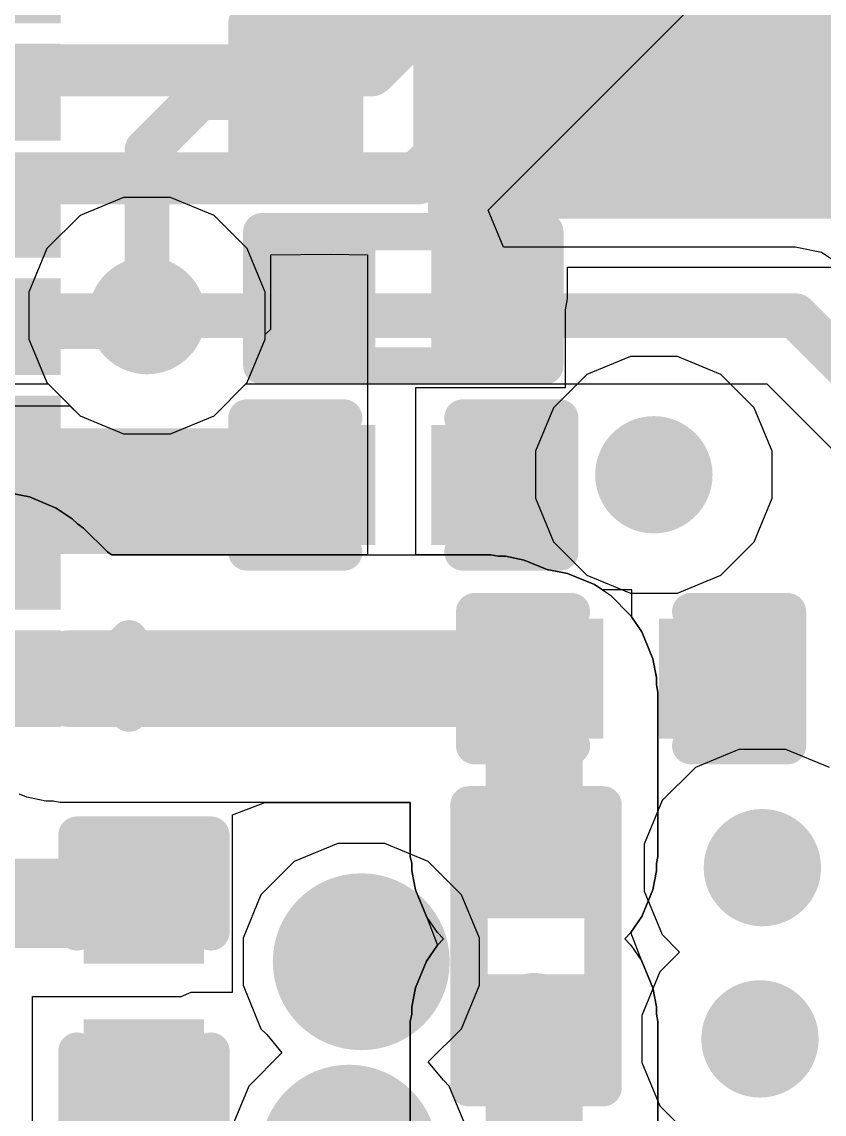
# Model space of a CAD drawing. Header units: inches. Extents: x 0 to 5429, y 0 to 5429.
# Drawn here: x 16.145 to 18.88, y 11.834 to 15.559 of the extents above; entities that cross this region are included whole.
import ezdxf

# ---------------------------------------------------------------- set-up
doc = ezdxf.new("R2010")
doc.units = ezdxf.units.IN
for name, color, linetype in [('Bottom Layer', 5, 'Continuous'), ('Bottom Solder', 6, 'Continuous'), ('Ground', 16, 'Continuous'), ('Power', 76, 'Continuous'), ('Top Layer', 1, 'Continuous'), ('Top Overlay', 2, 'Continuous'), ('Top Paste', 8, 'Continuous'), ('Top Solder', 216, 'Continuous'), ('Via Holes', 16, 'Continuous')]:
    doc.layers.add(name, color=color, linetype=linetype)

# ---------------------------------------------------------------- blocks, each defined once
blk = doc.blocks.new('56_QFN__7_7__25')
at = {"layer": 'Top Layer'}
for points in [[(-3.75, 2.71), (-3.1, 2.71), (-3.1, 2.49), (-3.75, 2.49)], [(-3.75, 2.31), (-3.1, 2.31), (-3.1, 2.09), (-3.75, 2.09)], [(-3.75, 1.91), (-3.1, 1.91), (-3.1, 1.69), (-3.75, 1.69)], [(-3.75, 1.51), (-3.1, 1.51), (-3.1, 1.29), (-3.75, 1.29)], [(-3.75, 1.11), (-3.1, 1.11), (-3.1, 0.89), (-3.75, 0.89)], [(-3.75, 0.71), (-3.1, 0.71), (-3.1, 0.49), (-3.75, 0.49)]]:
    blk.add_hatch(color=1, dxfattribs=at).paths.add_polyline_path(points)
at = {"layer": 'Top Paste'}
for points in [[(-3.75, 2.71), (-3.1, 2.71), (-3.1, 2.49), (-3.75, 2.49)], [(-3.75, 2.31), (-3.1, 2.31), (-3.1, 2.09), (-3.75, 2.09)], [(-3.75, 1.91), (-3.1, 1.91), (-3.1, 1.69), (-3.75, 1.69)], [(-3.75, 1.51), (-3.1, 1.51), (-3.1, 1.29), (-3.75, 1.29)], [(-3.75, 1.11), (-3.1, 1.11), (-3.1, 0.89), (-3.75, 0.89)], [(-3.75, 0.71), (-3.1, 0.71), (-3.1, 0.49), (-3.75, 0.49)]]:
    blk.add_hatch(color=8, dxfattribs=at).paths.add_polyline_path(points)
at = {"layer": 'Top Solder'}
for points in [[(-3.805, 2.765), (-3.045, 2.765), (-3.045, 2.435), (-3.805, 2.435)], [(-3.805, 2.365), (-3.045, 2.365), (-3.045, 2.035), (-3.805, 2.035)], [(-3.805, 1.965), (-3.045, 1.965), (-3.045, 1.635), (-3.805, 1.635)], [(-3.805, 1.565), (-3.045, 1.565), (-3.045, 1.235), (-3.805, 1.235)], [(-3.805, 1.165), (-3.045, 1.165), (-3.045, 0.835), (-3.805, 0.835)], [(-3.805, 0.765), (-3.045, 0.765), (-3.045, 0.435), (-3.805, 0.435)], [(-3.805, 0.365), (-3.045, 0.365), (-3.045, 0.035), (-3.805, 0.035)]]:
    blk.add_hatch(color=216, dxfattribs=at).paths.add_polyline_path(points)
at = {"layer": 'Top Overlay', "const_width": 0.127}
for points in [[(-4.0386, 2.7178), (-4.0386, 2.4638)], [(-3.9116, 2.5908), (-4.0386, 2.7178)], [(-3.9116, 2.5908), (-4.0386, 2.4638)]]:
    blk.add_lwpolyline(points, dxfattribs=at)
at = {"layer": 'Top Overlay', "const_width": 0.0635}
for points in [[(-4.0703, 2.7178, 1), (-4.0069, 2.7178, 1)], [(-4.0703, 2.7178, 1), (-4.0069, 2.7178, 1)], [(-3.9434, 2.5908, 1), (-3.8798, 2.5908, 1)], [(-3.9434, 2.5908, 1), (-3.8798, 2.5908, 1)], [(-4.0703, 2.4638, 1), (-4.0069, 2.4638, 1)], [(-4.0703, 2.4638, 1), (-4.0069, 2.4638, 1)]]:
    blk.add_lwpolyline(points, format="xyb", close=True, dxfattribs=at)
blk = doc.blocks.new('R___0201_40')
at = {"layer": 'Top Layer'}
for points in [[(-0.41, 0.185), (-0.14, 0.185), (-0.14, -0.185), (-0.41, -0.185)], [(0.14, 0.185), (0.41, 0.185), (0.41, -0.185), (0.14, -0.185)]]:
    blk.add_hatch(color=1, dxfattribs=at).paths.add_polyline_path(points)
at = {"layer": 'Top Paste'}
for points in [[(-0.41, 0.185), (-0.14, 0.185), (-0.14, -0.185), (-0.41, -0.185)], [(0.14, 0.185), (0.41, 0.185), (0.41, -0.185), (0.14, -0.185)]]:
    blk.add_hatch(color=8, dxfattribs=at).paths.add_polyline_path(points)
at = {"layer": 'Top Solder'}
for points in [[(-0.465, 0.24), (-0.085, 0.24), (-0.085, -0.24), (-0.465, -0.24)], [(0.085, 0.24), (0.465, 0.24), (0.465, -0.24), (0.085, -0.24)]]:
    blk.add_hatch(color=216, dxfattribs=at).paths.add_polyline_path(points)
at = {"layer": 'Top Overlay', "const_width": 0.127}
for points in [[(-0.4826, 0.254), (0.4826, 0.254)], [(-0.4826, -0.254), (-0.4826, 0.254)], [(0.4826, -0.254), (0.4826, 0.254)], [(-0.4826, -0.254), (0.4826, -0.254)]]:
    blk.add_lwpolyline(points, dxfattribs=at)
at = {"layer": 'Top Overlay', "const_width": 0.0635}
for points in [[(-0.5143, 0.254, 1), (-0.4508, 0.254, 1)], [(-0.5143, 0.254, 1), (-0.4508, 0.254, 1)], [(0.4508, 0.254, 1), (0.5143, 0.254, 1)], [(0.4508, 0.254, 1), (0.5143, 0.254, 1)], [(-0.5143, -0.254, 1), (-0.4508, -0.254, 1)], [(-0.5143, -0.254, 1), (-0.4508, -0.254, 1)], [(0.4508, -0.254, 1), (0.5143, -0.254, 1)], [(0.4508, -0.254, 1), (0.5143, -0.254, 1)]]:
    blk.add_lwpolyline(points, format="xyb", close=True, dxfattribs=at)
blk = doc.blocks.new('IND_0201_47')
at = {"layer": 'Top Layer'}
for points in [[(-0.4, 0.15), (-0.15, 0.15), (-0.15, -0.15), (-0.4, -0.15)], [(0.15, 0.15), (0.4, 0.15), (0.4, -0.15), (0.15, -0.15)]]:
    blk.add_hatch(color=1, dxfattribs=at).paths.add_polyline_path(points)
at = {"layer": 'Top Paste'}
for points in [[(-0.4, 0.15), (-0.15, 0.15), (-0.15, -0.15), (-0.4, -0.15)], [(0.15, 0.15), (0.4, 0.15), (0.4, -0.15), (0.15, -0.15)]]:
    blk.add_hatch(color=8, dxfattribs=at).paths.add_polyline_path(points)
at = {"layer": 'Top Solder'}
for points in [[(-0.455, 0.205), (-0.095, 0.205), (-0.095, -0.205), (-0.455, -0.205)], [(0.095, 0.205), (0.455, 0.205), (0.455, -0.205), (0.095, -0.205)]]:
    blk.add_hatch(color=216, dxfattribs=at).paths.add_polyline_path(points)
at = {"layer": 'Top Overlay', "const_width": 0.127}
for points in [[(-0.4826, 0.2286), (0.4826, 0.2286)], [(-0.4826, 0.2286), (-0.4826, -0.2286)], [(0.4826, 0.2286), (0.4826, -0.2286)], [(-0.4826, -0.2286), (0.4826, -0.2286)]]:
    blk.add_lwpolyline(points, dxfattribs=at)
at = {"layer": 'Top Overlay', "const_width": 0.0635}
for points in [[(-0.5143, 0.2286, 1), (-0.4508, 0.2286, 1)], [(-0.5143, 0.2286, 1), (-0.4508, 0.2286, 1)], [(0.4508, 0.2286, 1), (0.5143, 0.2286, 1)], [(0.4508, 0.2286, 1), (0.5143, 0.2286, 1)], [(-0.5143, -0.2286, 1), (-0.4508, -0.2286, 1)], [(-0.5143, -0.2286, 1), (-0.4508, -0.2286, 1)], [(0.4508, -0.2286, 1), (0.5143, -0.2286, 1)], [(0.4508, -0.2286, 1), (0.5143, -0.2286, 1)]]:
    blk.add_lwpolyline(points, format="xyb", close=True, dxfattribs=at)
blk = doc.blocks.new('IND_0201_48')
at = {"layer": 'Top Layer'}
for points in [[(-0.4, 0.15), (-0.15, 0.15), (-0.15, -0.15), (-0.4, -0.15)], [(0.15, 0.15), (0.4, 0.15), (0.4, -0.15), (0.15, -0.15)]]:
    blk.add_hatch(color=1, dxfattribs=at).paths.add_polyline_path(points)
at = {"layer": 'Top Paste'}
for points in [[(-0.4, 0.15), (-0.15, 0.15), (-0.15, -0.15), (-0.4, -0.15)], [(0.15, 0.15), (0.4, 0.15), (0.4, -0.15), (0.15, -0.15)]]:
    blk.add_hatch(color=8, dxfattribs=at).paths.add_polyline_path(points)
at = {"layer": 'Top Solder'}
for points in [[(-0.455, 0.205), (-0.095, 0.205), (-0.095, -0.205), (-0.455, -0.205)], [(0.095, 0.205), (0.455, 0.205), (0.455, -0.205), (0.095, -0.205)]]:
    blk.add_hatch(color=216, dxfattribs=at).paths.add_polyline_path(points)
at = {"layer": 'Top Overlay', "const_width": 0.127}
for points in [[(0.4826, 0.2286), (-0.4826, 0.2286)], [(-0.4826, 0.2286), (-0.4826, -0.2286)], [(0.4826, 0.2286), (0.4826, -0.2286)], [(0.4826, -0.2286), (-0.4826, -0.2286)]]:
    blk.add_lwpolyline(points, dxfattribs=at)
at = {"layer": 'Top Overlay', "const_width": 0.0635}
for points in [[(-0.5143, 0.2286, 1), (-0.4508, 0.2286, 1)], [(-0.5143, 0.2286, 1), (-0.4508, 0.2286, 1)], [(0.4508, 0.2286, 1), (0.5143, 0.2286, 1)], [(0.4508, 0.2286, 1), (0.5143, 0.2286, 1)], [(-0.5143, -0.2286, 1), (-0.4508, -0.2286, 1)], [(-0.5143, -0.2286, 1), (-0.4508, -0.2286, 1)], [(0.4508, -0.2286, 1), (0.5143, -0.2286, 1)], [(0.4508, -0.2286, 1), (0.5143, -0.2286, 1)]]:
    blk.add_lwpolyline(points, format="xyb", close=True, dxfattribs=at)
blk = doc.blocks.new('CAP_0201_68')
at = {"layer": 'Top Layer'}
for points in [[(-0.45, 0.15), (-0.15, 0.15), (-0.15, -0.15), (-0.45, -0.15)], [(0.15, 0.15), (0.45, 0.15), (0.45, -0.15), (0.15, -0.15)]]:
    blk.add_hatch(color=1, dxfattribs=at).paths.add_polyline_path(points)
at = {"layer": 'Top Paste'}
for points in [[(-0.45, 0.15), (-0.15, 0.15), (-0.15, -0.15), (-0.45, -0.15)], [(0.15, 0.15), (0.45, 0.15), (0.45, -0.15), (0.15, -0.15)]]:
    blk.add_hatch(color=8, dxfattribs=at).paths.add_polyline_path(points)
at = {"layer": 'Top Solder'}
for points in [[(-0.505, 0.205), (-0.095, 0.205), (-0.095, -0.205), (-0.505, -0.205)], [(0.095, 0.205), (0.505, 0.205), (0.505, -0.205), (0.095, -0.205)]]:
    blk.add_hatch(color=216, dxfattribs=at).paths.add_polyline_path(points)
at = {"layer": 'Top Overlay', "const_width": 0.127}
for points in [[(-0.2032, 0.2286), (-0.5334, 0.2286)], [(-0.5334, 0.2286), (-0.5334, -0.2286)], [(0.5334, 0.2286), (0.2032, 0.2286)], [(0.5334, 0.2286), (0.5334, -0.2286)], [(-0.2032, -0.2286), (-0.5334, -0.2286)], [(0.5334, -0.2286), (0.2032, -0.2286)]]:
    blk.add_lwpolyline(points, dxfattribs=at)
at = {"layer": 'Top Overlay', "const_width": 0.0635}
for points in [[(-0.5651, 0.2286, 1), (-0.5016, 0.2286, 1)], [(-0.5651, 0.2286, 1), (-0.5016, 0.2286, 1)], [(-0.2349, 0.2286, 1), (-0.1714, 0.2286, 1)], [(0.1714, 0.2286, 1), (0.2349, 0.2286, 1)], [(0.5016, 0.2286, 1), (0.5651, 0.2286, 1)], [(0.5016, 0.2286, 1), (0.5651, 0.2286, 1)], [(-0.5651, -0.2286, 1), (-0.5016, -0.2286, 1)], [(-0.5651, -0.2286, 1), (-0.5016, -0.2286, 1)], [(-0.2349, -0.2286, 1), (-0.1714, -0.2286, 1)], [(0.1714, -0.2286, 1), (0.2349, -0.2286, 1)], [(0.5016, -0.2286, 1), (0.5651, -0.2286, 1)], [(0.5016, -0.2286, 1), (0.5651, -0.2286, 1)]]:
    blk.add_lwpolyline(points, format="xyb", close=True, dxfattribs=at)
blk = doc.blocks.new('CAP_0201_70')
at = {"layer": 'Top Layer'}
for points in [[(-0.45, 0.15), (-0.15, 0.15), (-0.15, -0.15), (-0.45, -0.15)], [(0.15, 0.15), (0.45, 0.15), (0.45, -0.15), (0.15, -0.15)]]:
    blk.add_hatch(color=1, dxfattribs=at).paths.add_polyline_path(points)
at = {"layer": 'Top Paste'}
for points in [[(-0.45, 0.15), (-0.15, 0.15), (-0.15, -0.15), (-0.45, -0.15)], [(0.15, 0.15), (0.45, 0.15), (0.45, -0.15), (0.15, -0.15)]]:
    blk.add_hatch(color=8, dxfattribs=at).paths.add_polyline_path(points)
at = {"layer": 'Top Solder'}
for points in [[(-0.505, 0.205), (-0.095, 0.205), (-0.095, -0.205), (-0.505, -0.205)], [(0.095, 0.205), (0.505, 0.205), (0.505, -0.205), (0.095, -0.205)]]:
    blk.add_hatch(color=216, dxfattribs=at).paths.add_polyline_path(points)
at = {"layer": 'Top Overlay', "const_width": 0.127}
for points in [[(-0.5334, 0.2286), (-0.5334, -0.2286)], [(-0.2032, 0.2286), (-0.5334, 0.2286)], [(0.5334, 0.2286), (0.2032, 0.2286)], [(0.5334, 0.2286), (0.5334, -0.2286)], [(-0.2032, -0.2286), (-0.5334, -0.2286)], [(0.5334, -0.2286), (0.2032, -0.2286)]]:
    blk.add_lwpolyline(points, dxfattribs=at)
at = {"layer": 'Top Overlay', "const_width": 0.0635}
for points in [[(-0.5651, 0.2286, 1), (-0.5016, 0.2286, 1)], [(-0.5651, 0.2286, 1), (-0.5016, 0.2286, 1)], [(-0.2349, 0.2286, 1), (-0.1714, 0.2286, 1)], [(0.1714, 0.2286, 1), (0.2349, 0.2286, 1)], [(0.5016, 0.2286, 1), (0.5651, 0.2286, 1)], [(0.5016, 0.2286, 1), (0.5651, 0.2286, 1)], [(-0.5651, -0.2286, 1), (-0.5016, -0.2286, 1)], [(-0.5651, -0.2286, 1), (-0.5016, -0.2286, 1)], [(-0.2349, -0.2286, 1), (-0.1714, -0.2286, 1)], [(0.1714, -0.2286, 1), (0.2349, -0.2286, 1)], [(0.5016, -0.2286, 1), (0.5651, -0.2286, 1)], [(0.5016, -0.2286, 1), (0.5651, -0.2286, 1)]]:
    blk.add_lwpolyline(points, format="xyb", close=True, dxfattribs=at)
blk = doc.blocks.new('CAP_0201_74')
at = {"layer": 'Top Layer'}
for points in [[(-0.45, 0.15), (-0.15, 0.15), (-0.15, -0.15), (-0.45, -0.15)], [(0.15, 0.15), (0.45, 0.15), (0.45, -0.15), (0.15, -0.15)]]:
    blk.add_hatch(color=1, dxfattribs=at).paths.add_polyline_path(points)
at = {"layer": 'Top Paste'}
for points in [[(-0.45, 0.15), (-0.15, 0.15), (-0.15, -0.15), (-0.45, -0.15)], [(0.15, 0.15), (0.45, 0.15), (0.45, -0.15), (0.15, -0.15)]]:
    blk.add_hatch(color=8, dxfattribs=at).paths.add_polyline_path(points)
at = {"layer": 'Top Solder'}
for points in [[(-0.505, 0.205), (-0.095, 0.205), (-0.095, -0.205), (-0.505, -0.205)], [(0.095, 0.205), (0.505, 0.205), (0.505, -0.205), (0.095, -0.205)]]:
    blk.add_hatch(color=216, dxfattribs=at).paths.add_polyline_path(points)
at = {"layer": 'Top Overlay', "const_width": 0.127}
for points in [[(-0.5334, 0.2286), (-0.2032, 0.2286)], [(-0.5334, 0.2286), (-0.5334, -0.2286)], [(0.2032, 0.2286), (0.5334, 0.2286)], [(0.5334, 0.2286), (0.5334, -0.2286)], [(-0.5334, -0.2286), (-0.2032, -0.2286)], [(0.2032, -0.2286), (0.5334, -0.2286)]]:
    blk.add_lwpolyline(points, dxfattribs=at)
at = {"layer": 'Top Overlay', "const_width": 0.0635}
for points in [[(-0.5651, 0.2286, 1), (-0.5016, 0.2286, 1)], [(-0.5651, 0.2286, 1), (-0.5016, 0.2286, 1)], [(-0.2349, 0.2286, 1), (-0.1714, 0.2286, 1)], [(0.1714, 0.2286, 1), (0.2349, 0.2286, 1)], [(0.5016, 0.2286, 1), (0.5651, 0.2286, 1)], [(0.5016, 0.2286, 1), (0.5651, 0.2286, 1)], [(-0.5651, -0.2286, 1), (-0.5016, -0.2286, 1)], [(-0.5651, -0.2286, 1), (-0.5016, -0.2286, 1)], [(-0.2349, -0.2286, 1), (-0.1714, -0.2286, 1)], [(0.1714, -0.2286, 1), (0.2349, -0.2286, 1)], [(0.5016, -0.2286, 1), (0.5651, -0.2286, 1)], [(0.5016, -0.2286, 1), (0.5651, -0.2286, 1)]]:
    blk.add_lwpolyline(points, format="xyb", close=True, dxfattribs=at)

msp = doc.modelspace()

# ---------------------------------------------------------------- hatches: boundary and pattern name
at = {"layer": 'Bottom Layer'}
h = msp.add_hatch(color=5, dxfattribs=at)
edge = h.paths.add_edge_path()
edge.add_arc((16.5713, 14.5569), 0.2, 0, 360)
h = msp.add_hatch(color=5, dxfattribs=at)
edge = h.paths.add_edge_path()
edge.add_arc((18.2991, 14.0142), 0.2, 0, 360)
h = msp.add_hatch(color=5, dxfattribs=at)
edge = h.paths.add_edge_path()
edge.add_arc((18.669, 12.6746), 0.2, 0, 360)
h = msp.add_hatch(color=5, dxfattribs=at)
edge = h.paths.add_edge_path()
edge.add_arc((17.3017, 12.3537), 0.2, 0, 360)
h = msp.add_hatch(color=5, dxfattribs=at)
edge = h.paths.add_edge_path()
edge.add_arc((18.6608, 12.0906), 0.2, 0, 360)
h = msp.add_hatch(color=5, dxfattribs=at)
edge = h.paths.add_edge_path()
edge.add_arc((17.2598, 11.701), 0.2, 0, 360)
at = {"layer": 'Bottom Solder'}
h = msp.add_hatch(color=6, dxfattribs=at)
edge = h.paths.add_edge_path()
edge.add_arc((17.3017, 12.3537), 0.3016, 0, 360)
h = msp.add_hatch(color=6, dxfattribs=at)
edge = h.paths.add_edge_path()
edge.add_arc((17.2598, 11.701), 0.3016, 0, 360)
at = {"layer": 'Ground'}
h = msp.add_hatch(color=16, dxfattribs=at)
edge = h.paths.add_edge_path()
edge.add_arc((16.5713, 14.5569), 0.2, 0, 360)
h = msp.add_hatch(color=16, dxfattribs=at)
edge = h.paths.add_edge_path()
edge.add_arc((18.2991, 14.0142), 0.2, 0, 360)
h = msp.add_hatch(color=16, dxfattribs=at)
edge = h.paths.add_edge_path()
edge.add_arc((18.669, 12.6746), 0.2, 0, 360)
h = msp.add_hatch(color=16, dxfattribs=at)
edge = h.paths.add_edge_path()
edge.add_arc((17.3017, 12.3537), 0.2, 0, 360)
h = msp.add_hatch(color=16, dxfattribs=at)
edge = h.paths.add_edge_path()
edge.add_arc((18.6608, 12.0906), 0.2, 0, 360)
h = msp.add_hatch(color=16, dxfattribs=at)
edge = h.paths.add_edge_path()
edge.add_arc((17.2598, 11.701), 0.2, 0, 360)
at = {"layer": 'Power'}
h = msp.add_hatch(color=76, dxfattribs=at)
edge = h.paths.add_edge_path()
edge.add_arc((16.5713, 14.5569), 0.2, 0, 360)
h = msp.add_hatch(color=76, dxfattribs=at)
edge = h.paths.add_edge_path()
edge.add_arc((18.2991, 14.0142), 0.2, 0, 360)
h = msp.add_hatch(color=76, dxfattribs=at)
edge = h.paths.add_edge_path()
edge.add_arc((18.669, 12.6746), 0.2, 0, 360)
h = msp.add_hatch(color=76, dxfattribs=at)
edge = h.paths.add_edge_path()
edge.add_arc((17.3017, 12.3537), 0.2, 0, 360)
h = msp.add_hatch(color=76, dxfattribs=at)
edge = h.paths.add_edge_path()
edge.add_arc((18.6608, 12.0906), 0.2, 0, 360)
h = msp.add_hatch(color=76, dxfattribs=at)
edge = h.paths.add_edge_path()
edge.add_arc((17.2598, 11.701), 0.2, 0, 360)
at = {"layer": 'Top Layer'}
for points in [[(17.5289, 14.8872), (19.6432, 14.8872), (19.6432, 15.9592), (17.5289, 15.9592)], [(15.547, 13.7442), (17.145, 13.7442), (17.145, 14.1728), (15.547, 14.1728)], [(15.7617, 13.1734), (16.4268, 13.1734), (16.4268, 13.4703), (15.7617, 13.4703)], [(15.4988, 12.4005), (16.6879, 12.4005), (16.6879, 12.705), (15.4988, 12.705)]]:
    msp.add_hatch(color=1, dxfattribs=at).paths.add_polyline_path(points)
h = msp.add_hatch(color=1, dxfattribs=at)
edge = h.paths.add_edge_path()
edge.add_arc((16.5713, 14.5569), 0.2, 0, 360)
h = msp.add_hatch(color=1, dxfattribs=at)
edge = h.paths.add_edge_path()
edge.add_arc((18.2991, 14.0142), 0.2, 0, 360)
h = msp.add_hatch(color=1, dxfattribs=at)
edge = h.paths.add_edge_path()
edge.add_arc((18.669, 12.6746), 0.2, 0, 360)
h = msp.add_hatch(color=1, dxfattribs=at)
edge = h.paths.add_edge_path()
edge.add_arc((17.3017, 12.3537), 0.2, 0, 360)
h = msp.add_hatch(color=1, dxfattribs=at)
edge = h.paths.add_edge_path()
edge.add_arc((18.6608, 12.0906), 0.2, 0, 360)
h = msp.add_hatch(color=1, dxfattribs=at)
edge = h.paths.add_edge_path()
edge.add_arc((17.2598, 11.701), 0.2, 0, 360)
at = {"layer": 'Top Solder'}
h = msp.add_hatch(color=216, dxfattribs=at)
edge = h.paths.add_edge_path()
edge.add_arc((17.3017, 12.3537), 0.3016, 0, 360)
h = msp.add_hatch(color=216, dxfattribs=at)
edge = h.paths.add_edge_path()
edge.add_arc((17.2598, 11.701), 0.3016, 0, 360)
at = {"layer": 'Via Holes'}
h = msp.add_hatch(color=7, dxfattribs=at)
edge = h.paths.add_edge_path()
edge.add_arc((16.5713, 14.5569), 0.1, 0, 360)
h = msp.add_hatch(color=7, dxfattribs=at)
edge = h.paths.add_edge_path()
edge.add_arc((18.2991, 14.0142), 0.1, 0, 360)
h = msp.add_hatch(color=7, dxfattribs=at)
edge = h.paths.add_edge_path()
edge.add_arc((18.669, 12.6746), 0.1, 0, 360)
h = msp.add_hatch(color=7, dxfattribs=at)
edge = h.paths.add_edge_path()
edge.add_arc((17.3017, 12.3537), 0.1, 0, 360)
h = msp.add_hatch(color=7, dxfattribs=at)
edge = h.paths.add_edge_path()
edge.add_arc((18.6608, 12.0906), 0.1, 0, 360)

# ---------------------------------------------------------------- linework, layer by layer
at = {"layer": 'Bottom Layer'}
for p, q in [((17.7343, 14.917), (18.8597, 16.0424)), ((17.7869, 14.79), (17.7343, 14.917)), ((18.7808, 14.79), (17.7869, 14.79)), ((18.87, 14.7723), (18.7808, 14.79)), ((18.9456, 14.7217), (18.87, 14.7723)), ((15.9433, 14.3239), (16.2341, 14.3239)), ((16.2341, 14.3239), (16.3429, 14.2151)), ((16.7997, 14.2151), (16.9084, 14.3239)), ((16.9084, 14.3239), (18.6842, 14.3239)), ((18.6842, 14.3239), (19.366, 13.6421)), ((16.3429, 14.2151), (16.4911, 14.1537)), ((16.6515, 14.1537), (16.7997, 14.2151)), ((16.4911, 14.1537), (16.6515, 14.1537))]:
    msp.add_line(p, q, dxfattribs=at)
for points, const_width in [([(17.3334, 15.3931), (19.3979, 17.4576)], 0.1778), ([(17.4944, 15.0251), (19.7783, 17.3089)], 0.1778), ([(14.3019, 15.3931), (17.3334, 15.3931)], 0.1778), ([(14.6848, 15.0251), (17.4944, 15.0251)], 0.1778), ([(15.8467, 14.5569), (16.5713, 14.5569)], 0.1524), ([(16.5713, 14.5569), (18.7808, 14.5569)], 0.1524), ([(18.7808, 14.5569), (19.7692, 13.5685)], 0.1524)]:
    msp.add_lwpolyline(points, dxfattribs=dict(at, const_width=const_width))
for points, const_width in [([(17.2889, 15.3931, 1), (17.3778, 15.3931, 1)], 0.0889), ([(17.2889, 15.3931, 1), (17.3778, 15.3931, 1)], 0.0889), ([(17.45, 15.0251, 1), (17.5389, 15.0251, 1)], 0.0889), ([(17.45, 15.0251, 1), (17.5389, 15.0251, 1)], 0.0889), ([(16.5332, 14.5569, 1), (16.6094, 14.5569, 1)], 0.0762), ([(16.5332, 14.5569, 1), (16.6094, 14.5569, 1)], 0.0762), ([(18.7427, 14.5569, 1), (18.8189, 14.5569, 1)], 0.0762), ([(18.7427, 14.5569, 1), (18.8189, 14.5569, 1)], 0.0762)]:
    msp.add_lwpolyline(points, format="xyb", close=True, dxfattribs=dict(at, const_width=const_width))
at = {"layer": 'Ground'}
for p, q in [((16.4911, 14.9601), (16.3429, 14.8987)), ((16.6515, 14.9601), (16.4911, 14.9601)), ((16.7997, 14.8987), (16.6515, 14.9601)), ((16.3429, 14.8987), (16.2295, 14.7853)), ((16.9131, 14.7853), (16.7997, 14.8987)), ((16.2295, 14.7853), (16.1681, 14.6371)), ((16.9745, 14.6371), (16.9131, 14.7853)), ((16.1681, 14.6371), (16.1681, 14.4767)), ((16.9745, 14.4767), (16.9745, 14.6371)), ((16.1681, 14.4767), (16.2295, 14.3285)), ((16.9131, 14.3285), (16.9745, 14.4767)), ((16.2295, 14.3285), (16.3429, 14.2151)), ((16.7997, 14.2151), (16.9131, 14.3285)), ((16.3429, 14.2151), (16.4911, 14.1537)), ((16.6515, 14.1537), (16.7997, 14.2151)), ((16.4911, 14.1537), (16.6515, 14.1537))]:
    msp.add_line(p, q, dxfattribs=at)
at = {"layer": 'Power'}
for p, q in [((16.4911, 14.9601), (16.3429, 14.8987)), ((16.6515, 14.9601), (16.4911, 14.9601)), ((16.7997, 14.8987), (16.6515, 14.9601)), ((16.3429, 14.8987), (16.2295, 14.7853)), ((16.9131, 14.7853), (16.7997, 14.8987)), ((16.2295, 14.7853), (16.1681, 14.6371)), ((16.9745, 14.6371), (16.9131, 14.7853)), ((16.1681, 14.6371), (16.1681, 14.4767)), ((16.9745, 14.4767), (16.9745, 14.6371)), ((16.1681, 14.4767), (16.2295, 14.3285)), ((16.9131, 14.3285), (16.9745, 14.4767)), ((18.2189, 14.4174), (18.0707, 14.356)), ((18.3793, 14.4174), (18.2189, 14.4174)), ((18.5275, 14.356), (18.3793, 14.4174)), ((18.0707, 14.356), (17.9573, 14.2426)), ((18.6409, 14.2426), (18.5275, 14.356)), ((16.2295, 14.3285), (16.3429, 14.2151)), ((16.7997, 14.2151), (16.9131, 14.3285)), ((17.9573, 14.2426), (17.8959, 14.0944)), ((18.7023, 14.0944), (18.6409, 14.2426)), ((16.3429, 14.2151), (16.4911, 14.1537)), ((16.6515, 14.1537), (16.7997, 14.2151)), ((16.4911, 14.1537), (16.6515, 14.1537)), ((17.8959, 14.0944), (17.8959, 13.934)), ((18.7023, 13.934), (18.7023, 14.0944)), ((17.8959, 13.934), (17.9573, 13.7858)), ((18.6409, 13.7858), (18.7023, 13.934)), ((17.9573, 13.7858), (18.0707, 13.6724)), ((18.5275, 13.6724), (18.6409, 13.7858)), ((18.0707, 13.6724), (18.2189, 13.611)), ((18.3793, 13.611), (18.5275, 13.6724)), ((18.2189, 13.611), (18.3793, 13.611)), ((18.5888, 13.0778), (18.4406, 13.0164)), ((18.7492, 13.0778), (18.5888, 13.0778)), ((18.8974, 13.0164), (18.7492, 13.0778)), ((18.4406, 13.0164), (18.3272, 12.903)), ((18.3272, 12.903), (18.2658, 12.7548)), ((17.2215, 12.7569), (17.0733, 12.6955)), ((17.3819, 12.7569), (17.2215, 12.7569)), ((17.5301, 12.6955), (17.3819, 12.7569)), ((18.2658, 12.7548), (18.2658, 12.5944)), ((17.0733, 12.6955), (16.9598, 12.5821)), ((17.6435, 12.5821), (17.5301, 12.6955)), ((18.2658, 12.5944), (18.3272, 12.4462)), ((16.9598, 12.5821), (16.8985, 12.4339)), ((17.7049, 12.4339), (17.6435, 12.5821)), ((18.3272, 12.4462), (18.3867, 12.3867)), ((16.8985, 12.4339), (16.8985, 12.2735)), ((17.7049, 12.2735), (17.7049, 12.4339)), ((18.3867, 12.3867), (18.319, 12.319)), ((18.319, 12.319), (18.2576, 12.1708)), ((16.8985, 12.2735), (16.9598, 12.1253)), ((17.6435, 12.1253), (17.7049, 12.2735)), ((18.2576, 12.1708), (18.2576, 12.0104)), ((16.9598, 12.1253), (16.9798, 12.1054)), ((16.9798, 12.1054), (17.0314, 12.0428)), ((17.5301, 12.0119), (17.6435, 12.1253)), ((17.0314, 12.0428), (16.918, 11.9294)), ((17.5817, 11.9494), (17.5301, 12.0119)), ((18.2576, 12.0104), (18.319, 11.8622)), ((16.918, 11.9294), (16.8566, 11.7812)), ((17.6016, 11.9294), (17.5817, 11.9494)), ((17.663, 11.7812), (17.6016, 11.9294)), ((18.319, 11.8622), (18.4324, 11.7488))]:
    msp.add_line(p, q, dxfattribs=at)
at = {"layer": 'Top Layer'}
for p, q in [((16.9929, 14.7647), (17.1966, 14.766)), ((16.9929, 14.5109), (16.9929, 14.7647)), ((17.1966, 14.766), (17.3228, 14.7647)), ((17.3228, 14.7647), (17.3228, 14.6398)), ((18.0049, 14.6144), (18.0049, 14.7222)), ((18.0049, 14.7222), (19.6432, 14.7222)), ((17.3228, 14.6398), (17.3228, 13.7411)), ((17.9974, 14.5768), (18.0049, 14.6144)), ((17.9974, 14.312), (17.9974, 14.5768)), ((16.9745, 14.4925), (16.9929, 14.5109)), ((16.9745, 14.4767), (16.9745, 14.4925)), ((16.9131, 14.3285), (16.9745, 14.4767)), ((16.7997, 14.2151), (16.9131, 14.3285)), ((17.4878, 13.7411), (17.4878, 14.312)), ((17.4878, 14.312), (17.9974, 14.312)), ((15.547, 14.2494), (16.3086, 14.2494)), ((16.3086, 14.2494), (16.3429, 14.2151)), ((16.3429, 14.2151), (16.4911, 14.1537)), ((16.6515, 14.1537), (16.7997, 14.2151)), ((16.4911, 14.1537), (16.6515, 14.1537)), ((16.1058, 13.9514), (16.1702, 13.9385)), ((16.1702, 13.9385), (16.1058, 13.9514)), ((16.1702, 13.9385), (16.1702, 13.9385)), ((16.1702, 13.9385), (16.1702, 13.9385)), ((16.1702, 13.9385), (16.1702, 13.9385)), ((16.1702, 13.9385), (16.2617, 13.9006)), ((16.2617, 13.9006), (16.1702, 13.9385)), ((16.1702, 13.9385), (16.1702, 13.9385)), ((16.1702, 13.9385), (16.1702, 13.9385)), ((16.1702, 13.9385), (16.1702, 13.9385)), ((16.2617, 13.9006), (16.2617, 13.9006)), ((16.2617, 13.9006), (16.3163, 13.8642)), ((16.3163, 13.8642), (16.2617, 13.9006)), ((16.2617, 13.9006), (16.2617, 13.9006)), ((16.3163, 13.8642), (16.334, 13.8465)), ((16.334, 13.8465), (16.3163, 13.8642)), ((16.334, 13.8465), (16.3548, 13.8326)), ((16.3548, 13.8326), (16.334, 13.8465)), ((16.3548, 13.8326), (16.4361, 13.7513)), ((16.4361, 13.7513), (16.3548, 13.8326)), ((16.4361, 13.7513), (16.4487, 13.7429)), ((16.4487, 13.7429), (16.4361, 13.7513)), ((16.4487, 13.7429), (16.4504, 13.7411)), ((16.4504, 13.7411), (16.4487, 13.7429)), ((16.4504, 13.7411), (17.7436, 13.7411)), ((17.3228, 13.7411), (16.4504, 13.7411)), ((17.7436, 13.7411), (17.4878, 13.7411)), ((17.7436, 13.7411), (17.7681, 13.7363)), ((17.7681, 13.7363), (17.7436, 13.7411)), ((17.7681, 13.7363), (17.7931, 13.7363)), ((17.7931, 13.7363), (17.7681, 13.7363)), ((17.7931, 13.7363), (17.8575, 13.7234)), ((17.8575, 13.7234), (17.7931, 13.7363)), ((17.8575, 13.7234), (17.8575, 13.7234)), ((17.8575, 13.7234), (17.8575, 13.7234)), ((17.8575, 13.7234), (17.8575, 13.7234)), ((17.8575, 13.7234), (17.9372, 13.6904)), ((17.9372, 13.6904), (17.8575, 13.7234)), ((17.9372, 13.6904), (17.9405, 13.6904)), ((17.9405, 13.6904), (17.9372, 13.6904)), ((17.9405, 13.6904), (18.005, 13.6776)), ((18.005, 13.6776), (17.9405, 13.6904)), ((18.005, 13.6776), (18.0965, 13.6397)), ((18.0965, 13.6397), (18.005, 13.6776)), ((18.0965, 13.6397), (18.1511, 13.6032)), ((18.1239, 13.6214), (18.0965, 13.6397)), ((18.2238, 13.6214), (18.1239, 13.6214)), ((18.1511, 13.6032), (18.1511, 13.6032)), ((18.1511, 13.6032), (18.1511, 13.6032)), ((18.1511, 13.6032), (18.2211, 13.5332)), ((18.2238, 13.5291), (18.2238, 13.6214)), ((18.2211, 13.5332), (18.2211, 13.5332)), ((18.2211, 13.5332), (18.2576, 13.4786)), ((18.2576, 13.4786), (18.2238, 13.5291)), ((18.2576, 13.4786), (18.2576, 13.4786)), ((18.2576, 13.4786), (18.2955, 13.3871)), ((18.2955, 13.3871), (18.2576, 13.4786)), ((18.2576, 13.4786), (18.2576, 13.4786)), ((18.2955, 13.3871), (18.3083, 13.3227)), ((18.3083, 13.3227), (18.2955, 13.3871)), ((18.3083, 13.3227), (18.3083, 13.2977)), ((18.3083, 13.2977), (18.3083, 13.3227)), ((18.3083, 13.2977), (18.3132, 13.2732)), ((18.3132, 13.2732), (18.3083, 13.2977)), ((18.3132, 13.2732), (18.3132, 12.7131)), ((18.3132, 12.7131), (18.3132, 13.2732)), ((16.1616, 12.9146), (16.1368, 12.9249)), ((16.1617, 12.9146), (16.1616, 12.9146)), ((16.1616, 12.9146), (16.1616, 12.9146)), ((16.2261, 12.9017), (16.1617, 12.9146)), ((16.2511, 12.9017), (16.2261, 12.9017)), ((16.2756, 12.8969), (16.2511, 12.9017)), ((17.4689, 12.8969), (16.2756, 12.8969)), ((16.8632, 12.8546), (16.9727, 12.8969)), ((16.9727, 12.8969), (17.4689, 12.8969)), ((17.4689, 12.7131), (17.4689, 12.8969)), ((17.4689, 12.8969), (17.4689, 12.7131)), ((16.8632, 12.2498), (16.8632, 12.8546)), ((17.4738, 12.6885), (17.4689, 12.7131)), ((17.4689, 12.7131), (17.4738, 12.6885)), ((18.3132, 12.7131), (18.3083, 12.6885)), ((18.3083, 12.6885), (18.3132, 12.7131)), ((17.4738, 12.6635), (17.4738, 12.6885)), ((17.4738, 12.6885), (17.4738, 12.6635)), ((18.3083, 12.6885), (18.3083, 12.6635)), ((18.3083, 12.6635), (18.3083, 12.6885)), ((17.4866, 12.5991), (17.4738, 12.6635)), ((17.4738, 12.6635), (17.4866, 12.5991)), ((18.3083, 12.6635), (18.2955, 12.5991)), ((18.2955, 12.5991), (18.3083, 12.6635)), ((17.5245, 12.5076), (17.4866, 12.5991)), ((17.4866, 12.5991), (17.5245, 12.5076)), ((18.2955, 12.5991), (18.2576, 12.5076)), ((18.2576, 12.5076), (18.2955, 12.5991)), ((17.561, 12.453), (17.5245, 12.5076)), ((17.5245, 12.5076), (17.5245, 12.5076)), ((17.5245, 12.5076), (17.561, 12.4104)), ((18.2576, 12.5076), (18.2211, 12.453)), ((18.2211, 12.453), (18.2576, 12.5076)), ((17.5823, 12.4317), (17.561, 12.453)), ((17.561, 12.453), (17.561, 12.453)), ((17.561, 12.453), (17.561, 12.453)), ((18.2211, 12.453), (18.1998, 12.4317)), ((18.2211, 12.453), (18.2211, 12.453)), ((18.2211, 12.453), (18.2211, 12.453)), ((18.2576, 12.3558), (18.2211, 12.453)), ((17.5245, 12.3558), (17.561, 12.4104)), ((17.561, 12.4104), (17.5245, 12.3558)), ((17.561, 12.4104), (17.5823, 12.4317)), ((17.561, 12.4104), (17.561, 12.4104)), ((17.561, 12.4104), (17.561, 12.4104)), ((18.1998, 12.4317), (18.2211, 12.4104)), ((18.2211, 12.4104), (18.2211, 12.4104)), ((18.2211, 12.4104), (18.2576, 12.3558)), ((17.4866, 12.2643), (17.5245, 12.3558)), ((17.5245, 12.3558), (17.4866, 12.2643)), ((18.2576, 12.3558), (18.2576, 12.3558)), ((18.2576, 12.3558), (18.2955, 12.2643)), ((18.2955, 12.2643), (18.2576, 12.3558)), ((17.4738, 12.1998), (17.4866, 12.2643)), ((17.4866, 12.2643), (17.4738, 12.1998)), ((18.2955, 12.2643), (18.3083, 12.1998)), ((18.3083, 12.1998), (18.2955, 12.2643)), ((16.1807, 11.7065), (16.1807, 12.2356)), ((16.1807, 12.2356), (16.6879, 12.2356)), ((16.6879, 12.2356), (16.7222, 12.2498)), ((16.7222, 12.2498), (16.8632, 12.2498)), ((17.4738, 12.1749), (17.4738, 12.1998)), ((17.4738, 12.1998), (17.4738, 12.1749)), ((18.3083, 12.1998), (18.3083, 12.1749)), ((18.3083, 12.1749), (18.3083, 12.1998)), ((17.4689, 12.1503), (17.4738, 12.1749)), ((17.4738, 12.1749), (17.4689, 12.1503)), ((17.4689, 7.8363), (17.4689, 12.1503)), ((17.4689, 12.1503), (17.4689, 8.4964)), ((18.3083, 12.1749), (18.3132, 12.1503)), ((18.3132, 12.1503), (18.3083, 12.1749)), ((18.3132, 12.1503), (18.3132, 8.0112)), ((18.3132, 8.4066), (18.3132, 12.1503))]:
    msp.add_line(p, q, dxfattribs=at)
for points, const_width in [([(17.6636, 15.1788), (17.6636, 15.7474)], 0.254), ([(17.6946, 15.0672), (18.0506, 15.4232)], 0.254), ([(18.1555, 15.0142), (18.5646, 15.4232)], 0.254), ([(18.5646, 15.4232), (18.5861, 15.4232)], 0.254), ([(16.5713, 15.1206), (16.7509, 15.3002)], 0.1524), ([(16.7509, 15.3002), (17.1192, 15.3002)], 0.1524), ([(16.5713, 14.5569), (16.5713, 15.1206)], 0.1524), ([(17.72, 15.0142), (17.7562, 15.0504)], 0.254), ([(17.7562, 15.0504), (17.7708, 15.0504)], 0.254), ([(17.72, 14.6144), (17.72, 15.0142)], 0.254), ([(16.5333, 14.519), (16.5713, 14.5569)], 0.1524), ([(15.8964, 14.519), (16.5333, 14.519)], 0.1524), ([(16.3126, 13.319), (17.8452, 13.319)], 0.3302), ([(17.8452, 13.319), (17.891, 13.2732)], 0.3302), ([(17.891, 12.7131), (17.891, 13.2732)], 0.3302), ([(16.4616, 12.5292), (16.4846, 12.5522)], 0.254), ([(17.891, 7.8363), (17.891, 12.1503)], 0.3302)]:
    msp.add_lwpolyline(points, dxfattribs=dict(at, const_width=const_width))
for points, const_width in [([(17.9871, 15.4232, 1), (18.1141, 15.4232, 1)], 0.127), ([(18.5011, 15.4232, 1), (18.6281, 15.4232, 1)], 0.127), ([(18.5011, 15.4232, 1), (18.6281, 15.4232, 1)], 0.127), ([(18.5226, 15.4232, 1), (18.6496, 15.4232, 1)], 0.127), ([(16.7128, 15.3002, 1), (16.789, 15.3002, 1)], 0.0762), ([(16.7128, 15.3002, 1), (16.789, 15.3002, 1)], 0.0762), ([(17.0811, 15.3002, 1), (17.1573, 15.3002, 1)], 0.0762), ([(17.6001, 15.1788, 1), (17.7271, 15.1788, 1)], 0.127), ([(16.5332, 15.1206, 1), (16.6094, 15.1206, 1)], 0.0762), ([(16.5332, 15.1206, 1), (16.6094, 15.1206, 1)], 0.0762), ([(17.6311, 15.0672, 1), (17.7581, 15.0672, 1)], 0.127), ([(17.6927, 15.0504, 1), (17.8197, 15.0504, 1)], 0.127), ([(17.6927, 15.0504, 1), (17.8197, 15.0504, 1)], 0.127), ([(17.7073, 15.0504, 1), (17.8343, 15.0504, 1)], 0.127), ([(17.6565, 15.0142, 1), (17.7835, 15.0142, 1)], 0.127), ([(17.6565, 15.0142, 1), (17.7835, 15.0142, 1)], 0.127), ([(18.092, 15.0142, 1), (18.219, 15.0142, 1)], 0.127), ([(17.6565, 14.6144, 1), (17.7835, 14.6144, 1)], 0.127), ([(16.5332, 14.5569, 1), (16.6094, 14.5569, 1)], 0.0762), ([(16.5332, 14.5569, 1), (16.6094, 14.5569, 1)], 0.0762), ([(16.4952, 14.519, 1), (16.5714, 14.519, 1)], 0.0762), ([(16.4952, 14.519, 1), (16.5714, 14.519, 1)], 0.0762), ([(16.2301, 13.319, 1), (16.3952, 13.319, 1)], 0.1651), ([(17.7627, 13.319, 1), (17.9278, 13.319, 1)], 0.1651), ([(17.7627, 13.319, 1), (17.9278, 13.319, 1)], 0.1651), ([(17.8085, 13.2732, 1), (17.9736, 13.2732, 1)], 0.1651), ([(17.8085, 13.2732, 1), (17.9736, 13.2732, 1)], 0.1651), ([(17.8085, 12.7131, 1), (17.9736, 12.7131, 1)], 0.1651), ([(16.4211, 12.5522, 1), (16.5481, 12.5522, 1)], 0.127), ([(16.3981, 12.5292, 1), (16.5251, 12.5292, 1)], 0.127), ([(17.8085, 12.1503, 1), (17.9736, 12.1503, 1)], 0.1651)]:
    msp.add_lwpolyline(points, format="xyb", close=True, dxfattribs=dict(at, const_width=const_width))

# ---------------------------------------------------------------- block references
for name, p, rotation in [('56_QFN__7_7__25', (12.4714, 15.919), 180), ('IND_0201_48', (17.445, 14.6144), 180), ('CAP_0201_70', (17.445, 13.9794), 180), ('CAP_0201_68', (18.2214, 13.319), 180), ('IND_0201_47', (17.8974, 12.4063), 90), ('CAP_0201_74', (16.5608, 12.2522), 90)]:
    msp.add_blockref(name, p, dxfattribs=dict(rotation=rotation))
msp.add_blockref('R___0201_40', (17.3942, 15.3002))

doc.saveas('drawing.dxf')
